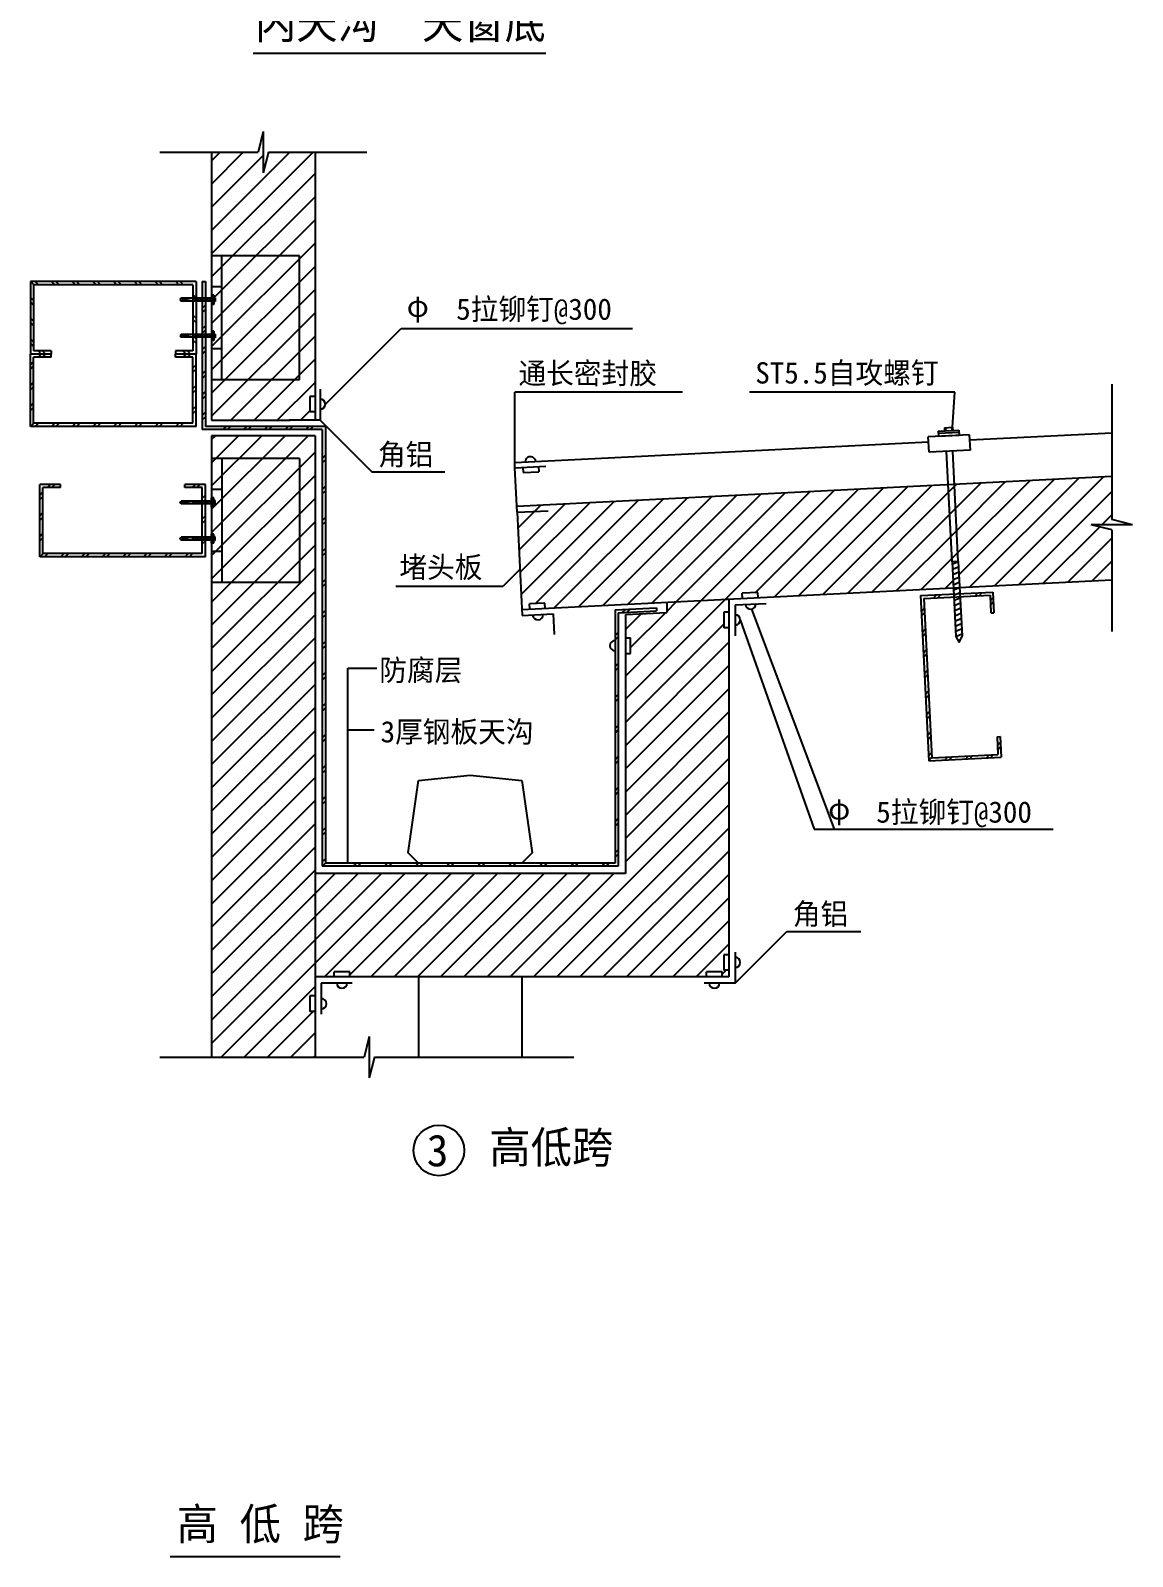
# Model space of a CAD drawing. Header units: metres. Extents: x 4884 to 23396, y 1213 to 25629.
# Drawn here: x 12729 to 23381, y 1213 to 15963 of the extents above; entities that cross this region are included whole.
import ezdxf

# ---------------------------------------------------------------- set-up
doc = ezdxf.new("R2010")
doc.units = ezdxf.units.M
for name, color, linetype in [('1', 2, 'Continuous'), ('2', 3, 'Continuous'), ('4', 5, 'Continuous'), ('5', 6, 'Continuous')]:
    doc.layers.add(name, color=color, linetype=linetype)

msp = doc.modelspace()

# ---------------------------------------------------------------- hatches: boundary and pattern name
at = {"layer": '5'}
h = msp.add_hatch(dxfattribs=at)
h.set_pattern_fill('_U', scale=50)
h.set_pattern_definition([(45, (0, 0), (-112.2532, 112.2532), [])])
h.paths.add_polyline_path([(15479.49, 14786.46), (15029.51, 14786.46), (14979.51, 14586.46), (14979.51, 14986.46), (14929.51, 14786.46), (14479.49, 14786.46), (14479.49, 13786.46), (15329.49, 13786.46), (15329.49, 12586.46), (14479.49, 12586.46), (14479.49, 12196.46), (15479.49, 12196.46), (15479.49, 12276.31), (15429.49, 12276.31), (15429.49, 12426.31), (15479.49, 12426.31)])
h.paths.add_polyline_path([(15329.49, 13786.46), (14579.49, 13786.46), (14579.49, 12586.46), (15329.49, 12586.46)])
h.paths.add_polyline_path([(14579.49, 12886.46), (14479.49, 12886.46), (14479.49, 12586.46), (14579.49, 12586.46)])
h.paths.add_polyline_path([(14579.49, 13486.46), (14479.49, 13486.46), (14479.49, 13406.46), (14501.99, 13406.46), (14501.99, 13379.46), (14515.49, 13379.46), (14515.49, 13343.46), (14501.99, 13343.46), (14501.99, 13316.46), (14479.49, 13316.46), (14479.49, 13056.46), (14501.99, 13056.46), (14501.99, 13029.46), (14515.49, 13029.46), (14515.49, 12993.46), (14501.99, 12993.46), (14501.99, 12966.46), (14479.49, 12966.46), (14479.49, 12886.46), (14579.49, 12886.46)])
h.paths.add_polyline_path([(14579.49, 13786.46), (14479.49, 13786.46), (14479.49, 13486.46), (14579.49, 13486.46)])
h.paths.add_polyline_path([(14579.49, 11826.46), (14479.49, 11826.46), (14479.49, 11526.46), (14579.49, 11526.46)])
h.paths.add_polyline_path([(14579.49, 11526.46), (14479.49, 11526.46), (14479.49, 11446.46), (14501.99, 11446.46), (14501.99, 11419.46), (14515.49, 11419.46), (14515.49, 11383.46), (14501.99, 11383.46), (14501.99, 11356.46), (14479.49, 11356.46), (14479.49, 11096.46), (14501.99, 11096.46), (14501.99, 11069.46), (14515.49, 11069.46), (14515.49, 11033.46), (14501.99, 11033.46), (14501.99, 11006.46), (14479.49, 11006.46), (14479.49, 10926.46), (14579.49, 10926.46)])
h.paths.add_polyline_path([(14579.49, 10926.46), (14479.49, 10926.46), (14479.49, 10626.46), (14579.49, 10626.46)])
h.paths.add_polyline_path([(15329.49, 11826.46), (14579.49, 11826.46), (14579.49, 10626.46), (15329.49, 10626.46)])
h.paths.add_polyline_path([(15479.49, 12046.46), (14479.49, 12046.46), (14479.49, 11826.46), (15329.49, 11826.46), (15329.49, 10626.46), (14479.49, 10626.46), (14479.49, 6039.82), (15479.49, 6039.82), (15479.49, 6480.64), (15429.49, 6480.64), (15429.49, 6630.64), (15479.49, 6630.64)])
h.paths.add_polyline_path([(19479.49, 10190.75), (19429.49, 10190.75), (19429.49, 10340.75), (19479.49, 10340.75), (19479.49, 10468.17), (18879.49, 10438.17), (18879.49, 10338.05), (18479.49, 10318.05), (18479.49, 10092.08), (18529.49, 10092.08), (18529.49, 9942.08), (18479.49, 9942.08), (18479.49, 7815.05), (15479.49, 7815.05), (15479.49, 6816.44), (15480.88, 6815.05), (15664.49, 6815.05), (15664.49, 6865.05), (15814.49, 6865.05), (15814.49, 6815.05), (19264.49, 6815.05), (19264.49, 6865.05), (19414.49, 6865.05), (19414.49, 6815.05), (19479.49, 6815.05), (19479.49, 6880.05), (19429.49, 6880.05), (19429.49, 7030.05), (19479.49, 7030.05)])
h.paths.add_polyline_path([(21599.81, 11575.44), (17429.55, 11366.92), (17432.55, 11307), (17479.39, 10370.22), (17481.35, 10368.26), (17554.99, 10371.95), (17552.48, 10422.02), (17702.29, 10429.51), (17704.8, 10379.44), (19611.72, 10474.78), (19609.22, 10524.72), (19759.03, 10532.21), (19761.53, 10482.27), (21649.75, 10576.68), (21637.27, 10826.37)])
h.paths.add_polyline_path([(21659.74, 11578.43), (21599.81, 11575.44), (21637.27, 10826.37), (21693.74, 10829.2), (21697.04, 10832.49)])
h.paths.add_polyline_path([(23180.81, 11236.6), (23180.81, 11654.49), (21659.74, 11578.43), (21697.19, 10829.37), (21709.68, 10579.68), (23180.81, 10653.24), (23180.81, 11136.6), (22980.81, 11186.6), (23380.81, 11186.6)])

# ---------------------------------------------------------------- linework, layer by layer
for p, q in [((14881.27, 15743.29), (17710.01, 15743.29)), ((15329.49, 13786.46), (14479.49, 13786.46)), ((14579.49, 12586.46), (14579.49, 13786.46)), ((15329.49, 12586.46), (15329.49, 13786.46)), ((14579.49, 13486.46), (14479.49, 13486.46)), ((14579.49, 12886.46), (14479.49, 12886.46)), ((15329.49, 12586.46), (14479.49, 12586.46)), ((15329.49, 11826.46), (14479.49, 11826.46)), ((14579.49, 11826.46), (14579.49, 10626.46)), ((15329.49, 11826.46), (15329.49, 10626.46)), ((21637.27, 10826.37), (21583.83, 11895.04)), ((21697.19, 10829.37), (21643.76, 11898.03)), ((17411.07, 11736.46), (17710.7, 11751.44)), ((17432.55, 11307), (17411.07, 11736.46)), ((14579.49, 11526.46), (14479.49, 11526.46)), ((14579.49, 10926.46), (14479.49, 10926.46)), ((21693.74, 10829.2), (21697.04, 10832.49)), ((15329.49, 10626.46), (14479.49, 10626.46)), ((14079.64, 1212.61), (15720.89, 1212.61))]:
    msp.add_line(p, q)
at = {"layer": '1'}
for p, q in [((14479.49, 14786.46), (14479.49, 12196.46)), ((15479.49, 14786.46), (15479.49, 12196.46)), ((15529.49, 12496.46), (15529.49, 12196.46)), ((15529.49, 12196.46), (15229.49, 12196.46)), ((14479.49, 12046.46), (14479.49, 6039.82)), ((15479.49, 12046.46), (15479.49, 6039.82)), ((17429.55, 11366.92), (23180.81, 11654.49)), ((17432.55, 11307), (17732.17, 11321.98)), ((17432.55, 11307), (17482.49, 10308.25)), ((17479.49, 10368.17), (23180.81, 10653.24)), ((18479.49, 10318.05), (18879.49, 10338.05)), ((18879.49, 10438.17), (18879.49, 10338.05)), ((19479.49, 10468.17), (19479.49, 6815.05)), ((19539.49, 10411.1), (19839.49, 10426.1)), ((19539.49, 10411.1), (19539.49, 10110.72)), ((17482.49, 10308.25), (17782.11, 10323.23)), ((17782.11, 10323.23), (17792.1, 10123.48)), ((18479.49, 10318.05), (18479.49, 7815.05)), ((18479.49, 7815.05), (15479.49, 7815.05)), ((19539.49, 7055.05), (19539.49, 6755.05)), ((19479.49, 6815.05), (15479.49, 6815.05)), ((15839.49, 6755.05), (15539.49, 6755.05)), ((15539.49, 6755.05), (15539.49, 6455.05)), ((19539.49, 6755.05), (19239.49, 6755.05))]:
    msp.add_line(p, q, dxfattribs=at)
at = {"layer": '2'}
for p, q in [((14979.51, 14986.46), (14929.51, 14786.46)), ((14979.51, 14986.46), (14979.51, 14586.46)), ((13979.49, 14786.46), (14929.51, 14786.46)), ((15029.51, 14786.46), (14979.51, 14586.46)), ((15029.51, 14786.46), (15979.49, 14786.46)), ((15029.51, 14786.46), (15979.49, 14786.46)), ((14186.99, 13374.96), (14171.99, 13361.46)), ((14171.99, 13361.46), (14186.99, 13347.96)), ((14299.82, 13347.96), (14179.49, 13368.21)), ((14479.49, 13374.96), (14186.99, 13374.96)), ((14479.49, 13347.96), (14186.99, 13347.96)), ((14299.82, 13374.96), (14299.82, 13347.96)), ((14479.49, 13406.46), (14479.49, 13316.46)), ((14501.99, 13406.46), (14479.49, 13406.46)), ((14501.99, 13316.46), (14479.49, 13316.46)), ((14492.99, 13406.46), (14492.99, 13316.46)), ((14501.99, 13406.46), (14501.99, 13316.46)), ((14515.49, 13379.46), (14501.99, 13379.46)), ((14515.49, 13374.96), (14501.99, 13374.96)), ((14515.49, 13347.96), (14501.99, 13347.96)), ((14515.49, 13343.46), (14501.99, 13343.46)), ((14515.49, 13379.46), (14515.49, 13343.46)), ((14186.99, 13024.96), (14171.99, 13011.46)), ((14171.99, 13011.46), (14186.99, 12997.96)), ((14299.82, 12997.96), (14179.49, 13018.21)), ((14479.49, 13024.96), (14186.99, 13024.96)), ((14479.49, 12997.96), (14186.99, 12997.96)), ((14299.82, 13024.96), (14299.82, 12997.96)), ((14501.99, 13056.46), (14479.49, 13056.46)), ((14479.49, 13056.46), (14479.49, 12966.46)), ((14492.99, 13056.46), (14492.99, 12966.46)), ((14501.99, 13056.46), (14501.99, 12966.46)), ((14515.49, 13029.46), (14501.99, 13029.46)), ((14515.49, 13024.96), (14501.99, 13024.96)), ((14515.49, 12997.96), (14501.99, 12997.96)), ((14515.49, 12993.46), (14501.99, 12993.46)), ((14515.49, 13029.46), (14515.49, 12993.46)), ((15579.4, 12351.31), (16311.03, 13082.94)), ((16311.03, 13082.94), (18548.27, 13082.94)), ((14501.99, 12966.46), (14479.49, 12966.46)), ((23180.81, 12543.84), (23180.81, 11236.6)), ((15429.49, 12426.31), (15429.49, 12276.31)), ((15479.49, 12426.31), (15429.49, 12426.31)), ((17411.07, 11736.46), (17411.07, 12468.42)), ((19030.17, 12468.42), (17411.07, 12468.42)), ((21664.47, 12468.42), (19679.19, 12468.42)), ((21642.26, 12128.25), (21664.47, 12468.42)), ((15479.49, 12276.31), (15429.49, 12276.31)), ((15529.49, 12196.46), (16029.49, 11696.46)), ((21503.93, 12091.29), (21703.68, 12101.28)), ((21562.36, 12124.25), (21642.26, 12128.25)), ((21562.36, 12124.25), (21563.86, 12094.29)), ((21572.35, 12124.75), (21573.85, 12094.79)), ((21632.27, 12127.75), (21633.77, 12097.78)), ((21642.26, 12128.25), (21643.76, 12098.28)), ((21703.68, 12101.28), (21706.18, 12051.34)), ((17411.07, 11786.52), (21409.05, 11986.42)), ((21806.06, 12056.34), (21406.55, 12036.36)), ((21414.05, 11886.55), (21406.55, 12036.36)), ((21503.93, 12091.29), (21506.43, 12041.35)), ((21504.93, 12071.32), (21704.68, 12081.3)), ((21506.43, 12041.35), (21706.18, 12051.34)), ((21813.55, 11906.52), (21806.06, 12056.34)), ((21808.55, 12006.4), (23180.81, 12075.01)), ((21813.55, 11906.52), (21414.05, 11886.55)), ((16029.49, 11696.46), (16732.59, 11696.46)), ((17489.41, 11740.44), (17491.9, 11690.51)), ((17491.9, 11690.51), (17641.71, 11698)), ((17639.22, 11747.94), (17641.71, 11698)), ((14171.99, 11401.46), (14186.99, 11414.96)), ((14186.99, 11387.96), (14171.99, 11401.46)), ((14299.82, 11414.96), (14179.49, 11394.71)), ((14479.49, 11414.96), (14186.99, 11414.96)), ((14479.49, 11387.96), (14186.99, 11387.96)), ((14299.82, 11387.96), (14299.82, 11414.96)), ((14501.99, 11446.46), (14479.49, 11446.46)), ((14479.49, 11356.46), (14479.49, 11446.46)), ((14492.99, 11356.46), (14492.99, 11446.46)), ((14501.99, 11356.46), (14501.99, 11446.46)), ((14515.49, 11419.46), (14501.99, 11419.46)), ((14515.49, 11414.96), (14501.99, 11414.96)), ((14515.49, 11387.96), (14501.99, 11387.96)), ((14515.49, 11383.46), (14501.99, 11383.46)), ((14515.49, 11383.46), (14515.49, 11419.46)), ((14501.99, 11356.46), (14479.49, 11356.46)), ((23380.81, 11186.6), (23180.81, 11236.6)), ((14171.99, 11051.46), (14186.99, 11064.96)), ((14299.82, 11064.96), (14179.49, 11044.71)), ((14479.49, 11064.96), (14186.99, 11064.96)), ((14299.82, 11037.96), (14299.82, 11064.96)), ((14501.99, 11096.46), (14479.49, 11096.46)), ((14479.49, 11006.46), (14479.49, 11096.46)), ((14492.99, 11006.46), (14492.99, 11096.46)), ((14501.99, 11006.46), (14501.99, 11096.46)), ((14515.49, 11069.46), (14501.99, 11069.46)), ((14515.49, 11064.96), (14501.99, 11064.96)), ((14515.49, 11033.46), (14515.49, 11069.46)), ((23180.81, 11136.6), (22980.81, 11186.6)), ((23380.81, 11186.6), (22980.81, 11186.6)), ((23180.81, 11136.6), (23180.81, 10152.61)), ((23180.81, 11136.6), (23180.81, 10152.61)), ((14186.99, 11037.96), (14171.99, 11051.46)), ((14479.49, 11037.96), (14186.99, 11037.96)), ((14501.99, 11006.46), (14479.49, 11006.46)), ((14515.49, 11037.96), (14501.99, 11037.96)), ((14515.49, 11033.46), (14501.99, 11033.46)), ((21697.19, 10829.37), (21637.27, 10826.37)), ((21637.27, 10826.37), (21673.22, 10107.27)), ((21638.27, 10806.4), (21697.19, 10829.37)), ((21640.76, 10756.46), (21699.69, 10779.43)), ((21697.19, 10829.37), (21733.15, 10110.27)), ((17460.17, 10754.47), (17298.13, 10592.42)), ((21643.26, 10706.52), (21702.19, 10729.49)), ((21645.76, 10656.58), (21704.68, 10679.56)), ((21648.25, 10606.65), (21707.18, 10629.62)), ((16261.5, 10592.42), (17298.13, 10592.42)), ((19759.03, 10532.21), (19609.22, 10524.72)), ((19611.72, 10474.78), (19609.22, 10524.72)), ((19761.53, 10482.27), (19759.03, 10532.21)), ((21650.75, 10556.71), (21709.68, 10579.68)), ((21653.25, 10506.77), (21712.17, 10529.74)), ((21655.74, 10456.83), (21714.67, 10479.8)), ((17702.29, 10429.51), (17552.48, 10422.02)), ((17554.98, 10372.08), (17552.48, 10422.02)), ((17704.79, 10379.57), (17702.29, 10429.51)), ((19429.49, 10340.75), (19429.49, 10190.75)), ((19479.49, 10340.75), (19429.49, 10340.75)), ((19698.95, 10369.5), (20496.28, 8242.97)), ((21658.24, 10406.9), (21717.17, 10429.87)), ((21660.74, 10356.96), (21719.66, 10379.93)), ((21663.23, 10307.02), (21722.16, 10329.99)), ((19479.49, 10190.75), (19429.49, 10190.75)), ((19589.4, 10265.75), (20305.46, 8242.97)), ((21665.73, 10257.08), (21724.66, 10280.05)), ((21668.23, 10207.15), (21727.15, 10230.12)), ((21670.72, 10157.21), (21729.65, 10180.18)), ((18479.49, 10092.08), (18529.49, 10092.08)), ((18529.49, 9942.08), (18529.49, 10092.08)), ((21673.22, 10107.27), (21732.15, 10130.24)), ((21673.22, 10107.27), (21706.18, 10048.84)), ((21696.76, 10065.54), (21716.97, 10073.41)), ((21706.18, 10048.84), (21733.15, 10110.27)), ((18479.49, 9942.08), (18529.49, 9942.08)), ((15798.13, 9801.1), (16077.37, 9801.1)), ((15798.13, 7915.05), (15798.13, 9801.1)), ((16050.33, 9201.1), (15798.13, 9201.1)), ((16379.49, 8015.05), (16479.49, 8715.05)), ((16479.49, 8715.05), (16979.49, 8765.05)), ((16979.49, 8765.05), (17479.49, 8715.05)), ((17479.49, 8715.05), (17579.49, 8015.05)), ((20305.46, 8242.97), (22613.65, 8242.97)), ((16479.49, 7915.05), (16379.49, 8015.05)), ((17579.68, 8013.73), (17479.68, 7913.73)), ((19539.49, 6755.05), (20039.49, 7255.05)), ((20039.49, 7255.05), (20754.52, 7255.05)), ((20065.29, 7255.05), (20680.75, 7255.05)), ((19479.49, 7030.05), (19429.49, 7030.05)), ((19429.49, 7030.05), (19429.49, 6880.05)), ((15814.49, 6865.05), (15664.49, 6865.05)), ((15664.49, 6815.05), (15664.49, 6865.05)), ((15814.49, 6815.05), (15814.49, 6865.05)), ((16479.49, 6815.05), (16479.49, 6039.82)), ((17479.49, 6815.05), (17479.49, 6039.82)), ((19414.49, 6865.05), (19264.49, 6865.05)), ((19264.49, 6815.05), (19264.49, 6865.05)), ((19414.49, 6815.05), (19414.49, 6865.05)), ((19479.49, 6880.05), (19429.49, 6880.05)), ((15479.49, 6630.64), (15429.49, 6630.64)), ((15429.49, 6630.64), (15429.49, 6480.64)), ((15479.49, 6480.64), (15429.49, 6480.64)), ((16002.99, 6239.82), (15952.99, 6039.82)), ((16002.99, 6239.82), (16002.99, 5839.82)), ((13979.49, 6039.82), (15952.99, 6039.82)), ((16052.99, 6039.82), (16002.99, 5839.82)), ((16052.99, 6039.82), (17979.49, 6039.82)), ((16052.99, 6039.82), (17002.96, 6039.82))]:
    msp.add_line(p, q, dxfattribs=at)
for centre, start, end in [((15529.4, 12351.31), 270, 90), ((17561.82, 11794.06), 2.86, 182.86), ((19689.62, 10418.63), 182.86, 2.86), ((17632.88, 10315.9), 182.86, 2.86), ((19539.4, 10265.75), 270, 90), ((18379.49, 10017.08), 90, 270), ((19539.49, 6955.05), 270, 90), ((15739.49, 6755.05), 180, 0), ((19339.49, 6755.05), 180, 0), ((15539.49, 6555.64), 270, 90)]:
    msp.add_arc(centre, 50, start, end, dxfattribs=at)
at = {"layer": '4'}
msp.add_circle((16677.3, 5137.51), 244.99, dxfattribs=at)
at = {"layer": '5'}
for p, q in [((12729.49, 13536.46), (12729.49, 12836.46)), ((14329.49, 13536.46), (12729.49, 13536.46)), ((12733, 13536.46), (12763, 13506.46)), ((12759.49, 13506.46), (12759.49, 12866.46)), ((14299.49, 13506.46), (12759.49, 13506.46)), ((12775.43, 13536.46), (12805.43, 13506.46)), ((12933, 13536.46), (12963, 13506.46)), ((12975.43, 13536.46), (13005.43, 13506.46)), ((13133, 13536.46), (13163, 13506.46)), ((13175.43, 13536.46), (13205.43, 13506.46)), ((13333, 13536.46), (13363, 13506.46)), ((13375.43, 13536.46), (13405.43, 13506.46)), ((13533, 13536.46), (13563, 13506.46)), ((13575.43, 13536.46), (13605.43, 13506.46)), ((13733, 13536.46), (13763, 13506.46)), ((13775.43, 13536.46), (13805.43, 13506.46)), ((13933, 13536.46), (13963, 13506.46)), ((13975.43, 13536.46), (14005.43, 13506.46)), ((14133, 13536.46), (14163, 13506.46)), ((14175.43, 13536.46), (14205.43, 13506.46)), ((14299.49, 13506.46), (14299.49, 12866.46)), ((14329.49, 13536.46), (14329.49, 12836.46)), ((14389.49, 13536.46), (14419.49, 13536.46)), ((14389.49, 13536.46), (14389.49, 12106.46)), ((14419.49, 13536.46), (14419.49, 12136.46)), ((12729.49, 13382.4), (12759.49, 13352.4)), ((12729.49, 13339.97), (12759.49, 13309.97)), ((14299.49, 13412.4), (14329.49, 13382.4)), ((14299.49, 13374.96), (14308.49, 13347.96)), ((14299.49, 13369.97), (14329.49, 13339.97)), ((14321.99, 13374.96), (14330.99, 13347.96)), ((14344.49, 13374.96), (14353.49, 13347.96)), ((14366.99, 13374.96), (14375.99, 13347.96)), ((14389.49, 13374.96), (14398.49, 13347.96)), ((14389.49, 13278.89), (14419.49, 13308.89)), ((14411.99, 13374.96), (14420.99, 13347.96)), ((14434.49, 13374.96), (14443.49, 13347.96)), ((14456.99, 13374.96), (14465.99, 13347.96)), ((12729.49, 13182.4), (12759.49, 13152.4)), ((12729.49, 13139.97), (12759.49, 13109.97)), ((14299.49, 13212.4), (14329.49, 13182.4)), ((14299.49, 13169.97), (14329.49, 13139.97)), ((14389.49, 13236.46), (14419.49, 13266.46)), ((12729.49, 12982.4), (12759.49, 12952.4)), ((14299.49, 13024.96), (14308.49, 12997.96)), ((14299.49, 13012.4), (14329.49, 12982.4)), ((14321.99, 13024.96), (14330.99, 12997.96)), ((14344.49, 13024.96), (14353.49, 12997.96)), ((14366.99, 13024.96), (14375.99, 12997.96)), ((14389.49, 13078.89), (14419.49, 13108.89)), ((14389.49, 13036.46), (14419.49, 13066.46)), ((14389.49, 13024.96), (14398.49, 12997.96)), ((14411.99, 13024.96), (14420.99, 12997.96)), ((14434.49, 13024.96), (14443.49, 12997.96)), ((14456.99, 13024.96), (14465.99, 12997.96)), ((12729.49, 12939.97), (12759.49, 12909.97)), ((12729.49, 12136.46), (12729.49, 12836.46)), ((12929.49, 12836.46), (12729.49, 12836.46)), ((12929.49, 12836.46), (12729.49, 12836.46)), ((12929.49, 12866.46), (12759.49, 12866.46)), ((12803, 12866.46), (12833, 12836.46)), ((12803, 12806.46), (12833, 12836.46)), ((12845.43, 12866.46), (12875.43, 12836.46)), ((12845.43, 12806.46), (12875.43, 12836.46)), ((12929.49, 12866.46), (12929.49, 12836.46)), ((12929.49, 12806.46), (12929.49, 12836.46)), ((14129.49, 12866.46), (14129.49, 12836.46)), ((14299.49, 12866.46), (14129.49, 12866.46)), ((14129.49, 12806.46), (14129.49, 12836.46)), ((14329.49, 12836.46), (14129.49, 12836.46)), ((14329.49, 12836.46), (14129.49, 12836.46)), ((14203, 12866.46), (14233, 12836.46)), ((14203, 12806.46), (14233, 12836.46)), ((14245.43, 12866.46), (14275.43, 12836.46)), ((14245.43, 12806.46), (14275.43, 12836.46)), ((14299.49, 12969.97), (14329.49, 12939.97)), ((14329.49, 12136.46), (14329.49, 12836.46)), ((14389.49, 12878.89), (14419.49, 12908.89)), ((14389.49, 12836.46), (14419.49, 12866.46)), ((12729.49, 12732.95), (12759.49, 12762.95)), ((12729.49, 12690.52), (12759.49, 12720.52)), ((12759.49, 12166.46), (12759.49, 12806.46)), ((12929.49, 12806.46), (12759.49, 12806.46)), ((14299.49, 12806.46), (14129.49, 12806.46)), ((14299.49, 12166.46), (14299.49, 12806.46)), ((14299.49, 12702.95), (14329.49, 12732.95)), ((14299.49, 12660.52), (14329.49, 12690.52)), ((12729.49, 12532.95), (12759.49, 12562.95)), ((14389.49, 12642.95), (14419.49, 12672.95)), ((14389.49, 12600.52), (14419.49, 12630.52)), ((12729.49, 12490.52), (12759.49, 12520.52)), ((14299.49, 12502.95), (14329.49, 12532.95)), ((14299.49, 12460.52), (14329.49, 12490.52)), ((14389.49, 12442.95), (14419.49, 12472.95)), ((14389.49, 12400.52), (14419.49, 12430.52)), ((12729.49, 12332.95), (12759.49, 12362.95)), ((12729.49, 12290.52), (12759.49, 12320.52)), ((14299.49, 12302.95), (14329.49, 12332.95)), ((14299.49, 12260.52), (14329.49, 12290.52)), ((14389.49, 12242.95), (14419.49, 12272.95)), ((14329.49, 12136.46), (12729.49, 12136.46)), ((12733, 12136.46), (12763, 12166.46)), ((14299.49, 12166.46), (12759.49, 12166.46)), ((12775.43, 12136.46), (12805.43, 12166.46)), ((12933, 12136.46), (12963, 12166.46)), ((12975.43, 12136.46), (13005.43, 12166.46)), ((13133, 12136.46), (13163, 12166.46)), ((13175.43, 12136.46), (13205.43, 12166.46)), ((13333, 12136.46), (13363, 12166.46)), ((13375.43, 12136.46), (13405.43, 12166.46)), ((13533, 12136.46), (13563, 12166.46)), ((13575.43, 12136.46), (13605.43, 12166.46)), ((13733, 12136.46), (13763, 12166.46)), ((13775.43, 12136.46), (13805.43, 12166.46)), ((13933, 12136.46), (13963, 12166.46)), ((13975.43, 12136.46), (14005.43, 12166.46)), ((14133, 12136.46), (14163, 12166.46)), ((14175.43, 12136.46), (14205.43, 12166.46)), ((14389.49, 12200.52), (14419.49, 12230.52)), ((15549.49, 12106.46), (14389.49, 12106.46)), ((15549.49, 12136.46), (14419.49, 12136.46)), ((14479.49, 12196.46), (15238.16, 12196.46)), ((14589.49, 12106.46), (14619.49, 12136.46)), ((14631.92, 12106.46), (14661.92, 12136.46)), ((14789.49, 12106.46), (14819.49, 12136.46)), ((14831.92, 12106.46), (14861.92, 12136.46)), ((14989.49, 12106.46), (15019.49, 12136.46)), ((15031.92, 12106.46), (15061.92, 12136.46)), ((15189.49, 12106.46), (15219.49, 12136.46)), ((15231.92, 12106.46), (15261.92, 12136.46)), ((15389.49, 12106.46), (15419.49, 12136.46)), ((15431.92, 12106.46), (15461.92, 12136.46)), ((15579.49, 12136.46), (15549.49, 12136.46)), ((15549.49, 12106.46), (15549.49, 7885.05)), ((15579.49, 12136.46), (15579.49, 7915.05)), ((15479.49, 12046.46), (14479.49, 12046.46)), ((15549.49, 11827.47), (15579.49, 11857.47)), ((15549.49, 11785.05), (15579.49, 11815.05)), ((12819.49, 10876.46), (12819.49, 11576.46)), ((13019.49, 11576.46), (12819.49, 11576.46)), ((12849.49, 10906.46), (12849.49, 11546.46)), ((13019.49, 11546.46), (12849.49, 11546.46)), ((12893, 11546.46), (12923, 11576.46)), ((12935.43, 11546.46), (12965.43, 11576.46)), ((13019.49, 11546.46), (13019.49, 11576.46)), ((14419.49, 11576.46), (14219.49, 11576.46)), ((14219.49, 11546.46), (14219.49, 11576.46)), ((14389.49, 11546.46), (14219.49, 11546.46)), ((14293, 11546.46), (14323, 11576.46)), ((14335.43, 11546.46), (14365.43, 11576.46)), ((14389.49, 10906.46), (14389.49, 11546.46)), ((14419.49, 10876.46), (14419.49, 11576.46)), ((15549.49, 11527.47), (15579.49, 11557.47)), ((15549.49, 11485.05), (15579.49, 11515.05)), ((12819.49, 11472.95), (12849.49, 11502.95)), ((12819.49, 11430.52), (12849.49, 11460.52)), ((14299.49, 11387.96), (14308.49, 11414.96)), ((14321.99, 11387.96), (14330.99, 11414.96)), ((14344.49, 11387.96), (14353.49, 11414.96)), ((14366.99, 11387.96), (14375.99, 11414.96)), ((14389.49, 11442.95), (14419.49, 11472.95)), ((14389.49, 11400.52), (14419.49, 11430.52)), ((14389.49, 11387.96), (14398.49, 11414.96)), ((14411.99, 11387.96), (14420.99, 11414.96)), ((14434.49, 11387.96), (14443.49, 11414.96)), ((14456.99, 11387.96), (14465.99, 11414.96)), ((12819.49, 11272.95), (12849.49, 11302.95)), ((12819.49, 11230.52), (12849.49, 11260.52)), ((14389.49, 11242.95), (14419.49, 11272.95)), ((14389.49, 11200.52), (14419.49, 11230.52)), ((15549.49, 11227.47), (15579.49, 11257.47)), ((15549.49, 11185.05), (15579.49, 11215.05)), ((12819.49, 11072.95), (12849.49, 11102.95)), ((14299.49, 11037.96), (14308.49, 11064.96)), ((14321.99, 11037.96), (14330.99, 11064.96)), ((14344.49, 11037.96), (14353.49, 11064.96)), ((14366.99, 11037.96), (14375.99, 11064.96)), ((14389.49, 11042.95), (14419.49, 11072.95)), ((14389.49, 11037.96), (14398.49, 11064.96)), ((14411.99, 11037.96), (14420.99, 11064.96)), ((14434.49, 11037.96), (14443.49, 11064.96)), ((14456.99, 11037.96), (14465.99, 11064.96)), ((12819.49, 11030.52), (12849.49, 11060.52)), ((14389.49, 11000.52), (14419.49, 11030.52)), ((15549.49, 10927.47), (15579.49, 10957.47)), ((14419.49, 10876.46), (12819.49, 10876.46)), ((12823, 10876.46), (12853, 10906.46)), ((14389.49, 10906.46), (12849.49, 10906.46)), ((12865.43, 10876.46), (12895.43, 10906.46)), ((13023, 10876.46), (13053, 10906.46)), ((13065.43, 10876.46), (13095.43, 10906.46)), ((13223, 10876.46), (13253, 10906.46)), ((13265.43, 10876.46), (13295.43, 10906.46)), ((13423, 10876.46), (13453, 10906.46)), ((13465.43, 10876.46), (13495.43, 10906.46)), ((13623, 10876.46), (13653, 10906.46)), ((13665.43, 10876.46), (13695.43, 10906.46)), ((13823, 10876.46), (13853, 10906.46)), ((13865.43, 10876.46), (13895.43, 10906.46)), ((14023, 10876.46), (14053, 10906.46)), ((14065.43, 10876.46), (14095.43, 10906.46)), ((14223, 10876.46), (14253, 10906.46)), ((14265.43, 10876.46), (14295.43, 10906.46)), ((15549.49, 10885.05), (15579.49, 10915.05)), ((15549.49, 10627.47), (15579.49, 10657.47)), ((15549.49, 10585.05), (15579.49, 10615.05)), ((21333.15, 10500.78), (22032.27, 10535.73)), ((21333.15, 10500.78), (21413.05, 8902.77)), ((21364.61, 10472.31), (22003.81, 10504.27)), ((21458.55, 10477.01), (21487.02, 10508.47)), ((21500.93, 10479.13), (21529.39, 10510.59)), ((21858.05, 10496.99), (21886.52, 10528.45)), ((21900.43, 10499.11), (21928.89, 10530.57)), ((22003.81, 10504.27), (22012.3, 10334.49)), ((22006.51, 10450.28), (22034.97, 10481.74)), ((22032.27, 10535.73), (22042.26, 10335.98)), ((15549.49, 10327.47), (15579.49, 10357.47)), ((18379.49, 10363.11), (18779.49, 10383.11)), ((18379.49, 10363.11), (18379.49, 7915.05)), ((18409.49, 10334.57), (18780.99, 10353.15)), ((18409.49, 10334.57), (18409.49, 7885.05)), ((18448.2, 10336.51), (18479.82, 10368.12)), ((18492.86, 10338.74), (18524.48, 10370.36)), ((18779.49, 10383.11), (18780.99, 10353.15)), ((21340.84, 10346.91), (21369.3, 10378.37)), ((21342.96, 10304.54), (21371.42, 10336)), ((21364.61, 10472.31), (21441.51, 8934.24)), ((22008.63, 10407.91), (22037.09, 10439.37)), ((22012.3, 10334.49), (22042.26, 10335.98)), ((15549.49, 10285.05), (15579.49, 10315.05)), ((21350.83, 10147.16), (21379.29, 10178.62)), ((15549.49, 10027.47), (15579.49, 10057.47)), ((18379.49, 10115.05), (18409.49, 10145.05)), ((18379.49, 10072.62), (18409.49, 10102.62)), ((21352.95, 10104.78), (21381.41, 10136.25)), ((15549.49, 9985.05), (15579.49, 10015.05)), ((21360.82, 9947.41), (21389.28, 9978.87)), ((21362.93, 9905.03), (21391.4, 9936.49)), ((15549.49, 9727.47), (15579.49, 9757.47)), ((18379.49, 9815.05), (18409.49, 9845.05)), ((18379.49, 9772.62), (18409.49, 9802.62)), ((21370.8, 9747.66), (21399.27, 9779.12)), ((21372.92, 9705.28), (21401.39, 9736.74)), ((15549.49, 9685.05), (15579.49, 9715.05)), ((15549.49, 9427.47), (15579.49, 9457.47)), ((18379.49, 9515.05), (18409.49, 9545.05)), ((18379.49, 9472.62), (18409.49, 9502.62)), ((21380.79, 9547.91), (21409.25, 9579.37)), ((21382.91, 9505.53), (21411.37, 9536.99)), ((15549.49, 9385.05), (15579.49, 9415.05)), ((21390.78, 9348.16), (21419.24, 9379.62)), ((21392.9, 9305.78), (21421.36, 9337.24)), ((15549.49, 9127.47), (15579.49, 9157.47)), ((18379.49, 9215.05), (18409.49, 9245.05)), ((18379.49, 9172.62), (18409.49, 9202.62)), ((21400.77, 9148.41), (21429.23, 9179.87)), ((15549.49, 9085.05), (15579.49, 9115.05)), ((21402.88, 9106.03), (21431.35, 9137.49)), ((22072.22, 9135.98), (22102.19, 9137.48)), ((22072.22, 9135.98), (22080.71, 8966.2)), ((22076.42, 9052.03), (22104.89, 9083.49)), ((22078.54, 9009.65), (22107, 9041.11)), ((22102.19, 9137.48), (22112.17, 8937.73)), ((15549.49, 8827.47), (15579.49, 8857.47)), ((18379.49, 8915.05), (18409.49, 8945.05)), ((18379.49, 8872.62), (18409.49, 8902.62)), ((21410.75, 8948.66), (21439.22, 8980.12)), ((21412.87, 8906.28), (21441.34, 8937.74)), ((21413.05, 8902.77), (22112.17, 8937.73)), ((21441.51, 8934.24), (22080.71, 8966.2)), ((21566.92, 8910.47), (21595.38, 8941.93)), ((21609.29, 8912.59), (21637.75, 8944.05)), ((21766.67, 8920.46), (21795.13, 8951.92)), ((21809.04, 8922.57), (21837.51, 8954.04)), ((21966.42, 8930.44), (21994.88, 8961.9)), ((22008.79, 8932.56), (22037.26, 8964.02)), ((15549.49, 8785.05), (15579.49, 8815.05)), ((15549.49, 8527.47), (15579.49, 8557.47)), ((18379.49, 8615.05), (18409.49, 8645.05)), ((18379.49, 8572.62), (18409.49, 8602.62)), ((15549.49, 8485.05), (15579.49, 8515.05)), ((18379.49, 8315.05), (18409.49, 8345.05)), ((18379.49, 8272.62), (18409.49, 8302.62)), ((15549.49, 8227.47), (15579.49, 8257.47)), ((15549.49, 8185.05), (15579.49, 8215.05)), ((18379.49, 8015.05), (18409.49, 8045.05)), ((18379.49, 7972.62), (18409.49, 8002.62)), ((15549.49, 7927.47), (15579.49, 7957.47)), ((15549.49, 7885.05), (15579.49, 7915.05)), ((18409.49, 7885.05), (15549.49, 7885.05)), ((18379.49, 7915.05), (15579.49, 7915.05)), ((15849.49, 7885.05), (15879.49, 7915.05)), ((15891.92, 7885.05), (15921.92, 7915.05)), ((16149.49, 7885.05), (16179.49, 7915.05)), ((16191.92, 7885.05), (16221.92, 7915.05)), ((16449.49, 7885.05), (16479.49, 7915.05)), ((16491.92, 7885.05), (16521.92, 7915.05)), ((16749.49, 7885.05), (16779.49, 7915.05)), ((16791.92, 7885.05), (16821.92, 7915.05)), ((17049.49, 7885.05), (17079.49, 7915.05)), ((17091.92, 7885.05), (17121.92, 7915.05)), ((17349.49, 7885.05), (17379.49, 7915.05)), ((17391.92, 7885.05), (17421.92, 7915.05)), ((17649.49, 7885.05), (17679.49, 7915.05)), ((17691.92, 7885.05), (17721.92, 7915.05)), ((17949.49, 7885.05), (17979.49, 7915.05)), ((17991.92, 7885.05), (18021.92, 7915.05)), ((18249.49, 7885.05), (18279.49, 7915.05)), ((18291.92, 7885.05), (18321.92, 7915.05))]:
    msp.add_line(p, q, dxfattribs=at)

# ---------------------------------------------------------------- texts
at = {"layer": '4'}
for s, height, p in [('内天沟  天窗底', 307, (14898.91, 15884.4)), ('φ', 206, (16366.42, 13196.19)), ('   5拉铆钉@300', 206, (16423.87, 13167.28)), ('通长密封胶', 206, (17445.6, 12547.29)), ('ST5.5自攻螺钉', 206, (19735.02, 12551.03)), ('角铝', 206, (16087.43, 11762.43)), ('堵头板', 206, (16294.19, 10673.08)), ('防腐层', 206, (16100.19, 9677.51)), ('3厚钢板天沟', 206, (16113.05, 9082.1)), ('φ', 206, (20439.75, 8336.3)), ('   5拉铆钉@300', 206, (20484.1, 8306.05)), ('角铝', 206, (20097.43, 7321.02)), ('高低跨', 307, (17164.64, 5014.06)), ('3', 307, (16559.48, 4984.01)), ('高 低 跨', 307, (14143.15, 1373.5))]:
    msp.add_text(s, height=height, dxfattribs=at).set_placement(p)

doc.saveas('drawing.dxf')
